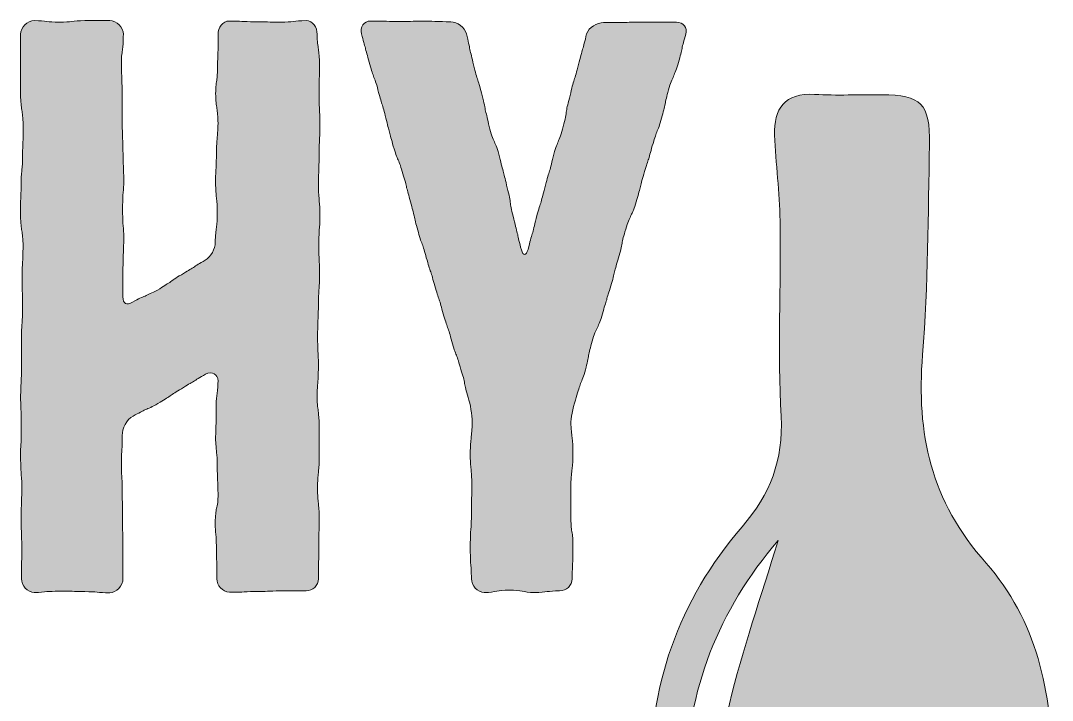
# Model space of a CAD drawing. Header units: inches. Extents: x 148 to 931, y -899 to -182.
# Drawn here: x 707.9 to 910.4, y -649.6 to -516.2 of the extents above; entities that cross this region are included whole.
import ezdxf

# ---------------------------------------------------------------- set-up
doc = ezdxf.new("R2010")
doc.units = ezdxf.units.IN
doc.header["$MEASUREMENT"] = 0
doc.layers.add('Layer 1', color=7, linetype='Continuous')

# ---------------------------------------------------------------- blocks, each defined once
blk = doc.blocks.new('block 3')
at = {"layer": 'Layer 1', "true_color": 0xce432c}
h = blk.add_hatch(color=22, dxfattribs=at)
h.dxf.hatch_style = 2
edge = h.paths.add_edge_path()
edge.add_spline(control_points=[(761.46, -628.11), (761.46, -628.11), (758.93, -628.11), (758.93, -628.11), (757.66, -628.11), (757.03, -628.19), (756.4, -628.19), (755.77, -628.27), (755.13, -628.27), (753.87, -628.27), (752.6, -628.27), (751.97, -628.27), (751.34, -628.35), (751.34, -628.35), (748.89, -628.35), (748.89, -628.35), (747.54, -628.35), (746.44, -627.08), (746.44, -625.74), (746.44, -625.74), (746.44, -622.97), (746.44, -622.97), (746.44, -622.34), (746.36, -621.55), (746.36, -620.21), (746.36, -618.86), (746.28, -618.07), (746.28, -617.44), (746.2, -616.81), (746.12, -616.02), (746.12, -614.67), (746.12, -613.33), (746.28, -612.54), (746.36, -611.91), (746.59, -611.27), (746.67, -610.48), (746.67, -609.14), (746.67, -607.79), (746.59, -607), (746.59, -606.37), (746.59, -605.66), (746.52, -604.95), (746.52, -603.6), (746.52, -602.1), (746.44, -601.47), (746.36, -600.84), (746.36, -600.13), (746.2, -599.49), (746.2, -597.99), (746.2, -596.65), (746.28, -595.94), (746.28, -595.22), (746.28, -595.22), (746.28, -592.46), (746.28, -592.46), (746.28, -591.11), (746.36, -590.32), (746.44, -589.69), (746.52, -589.06), (746.67, -588.27), (746.67, -586.92), (746.67, -585.58), (745.49, -584.95), (744.22, -585.58), (743.04, -586.21), (742.4, -586.68), (741.85, -587), (741.3, -587.32), (740.67, -587.71), (739.48, -588.42), (738.45, -589.06), (737.82, -589.45), (737.27, -589.85), (736.63, -590.24), (736.08, -590.64), (734.89, -591.35), (733.71, -591.98), (733.08, -592.3), (732.44, -592.54), (731.81, -592.85), (731.18, -593.17), (729.99, -593.8), (728.73, -594.51), (727.86, -596.25), (727.86, -597.6), (727.86, -598.94), (727.86, -599.73), (727.78, -600.36), (727.78, -601.07), (727.7, -601.86), (727.7, -603.21), (727.7, -604.55), (727.78, -605.34), (727.78, -606.05), (727.86, -606.69), (727.86, -607.48), (727.86, -608.82), (727.86, -610.32), (727.94, -611.04), (727.94, -611.67), (727.94, -611.67), (727.94, -614.51), (727.94, -614.51), (727.94, -615.86), (727.94, -616.65), (728.02, -617.28), (728.02, -617.28), (728.02, -620.13), (728.02, -620.13), (728.02, -620.13), (728.02, -622.97), (728.02, -622.97), (728.02, -622.97), (728.02, -625.74), (728.02, -625.74), (728.02, -627.08), (726.75, -628.51), (725.41, -628.51), (724.22, -628.51), (723.59, -628.43), (722.96, -628.35), (722.32, -628.35), (721.77, -628.27), (720.5, -628.27), (719.24, -628.27), (718.61, -628.27), (718.05, -628.19), (718.05, -628.19), (715.52, -628.19), (715.52, -628.19), (714.34, -628.19), (713.71, -628.27), (713.07, -628.27), (712.44, -628.35), (711.81, -628.43), (710.62, -628.43), (709.28, -628.43), (708.09, -627.08), (708.09, -625.74), (708.09, -625.74), (708.09, -622.82), (708.09, -622.82), (708.17, -622.1), (708.17, -621.31), (708.17, -619.81), (708.17, -618.31), (708.09, -617.52), (708.09, -616.89), (708.09, -616.17), (708.01, -615.38), (708.01, -613.88), (708.01, -612.38), (708.09, -611.59), (708.09, -610.96), (708.09, -610.24), (708.17, -609.45), (708.17, -607.95), (708.17, -606.45), (708.09, -605.66), (708.01, -604.95), (708.01, -604.32), (707.93, -603.52), (707.93, -602.02), (707.93, -600.52), (707.93, -599.73), (708.01, -599.02), (708.01, -599.02), (708.01, -596.09), (708.01, -596.09), (708.01, -596.09), (708.01, -593.09), (708.01, -593.09), (708.01, -592.38), (707.93, -591.67), (707.93, -590.16), (707.93, -588.66), (708.01, -587.87), (708.01, -587.16), (708.09, -586.45), (708.09, -585.74), (708.09, -584.23), (708.09, -584.23), (708.09, -581.23), (708.09, -581.23), (708.09, -581.23), (708.09, -578.23), (708.09, -578.23), (708.09, -576.72), (708.17, -576.01), (708.25, -575.3), (708.25, -574.59), (708.33, -573.8), (708.33, -572.3), (708.33, -570.79), (708.33, -570), (708.25, -569.37), (708.25, -569.37), (708.25, -566.37), (708.25, -566.37), (708.25, -564.86), (708.25, -564.07), (708.33, -563.44), (708.33, -562.73), (708.41, -561.94), (708.41, -560.44), (708.41, -558.93), (708.25, -558.14), (708.17, -557.43), (708.09, -556.8), (707.93, -556.01), (707.93, -554.51), (707.93, -554.51), (707.93, -551.5), (707.93, -551.5), (708.01, -550.79), (708.01, -550.08), (708.01, -548.58), (708.01, -547.08), (708.09, -546.29), (708.17, -545.57), (708.25, -544.86), (708.33, -544.15), (708.33, -542.65), (708.33, -541.07), (708.33, -540.36), (708.41, -539.64), (708.41, -539.64), (708.41, -536.64), (708.41, -536.64), (708.41, -535.14), (708.25, -534.43), (708.17, -533.71), (708.09, -533), (707.93, -532.21), (707.93, -530.71), (707.93, -530.71), (707.93, -527.79), (707.93, -527.79), (707.93, -527.79), (707.93, -524.78), (707.93, -524.78), (707.93, -524.78), (707.93, -521.78), (707.93, -521.78), (707.93, -521.78), (707.93, -518.85), (707.93, -518.85), (707.93, -517.51), (709.28, -516.16), (710.62, -516.16), (711.81, -516.16), (712.44, -516.24), (713.07, -516.32), (713.71, -516.4), (714.26, -516.48), (715.52, -516.48), (716.79, -516.48), (717.42, -516.4), (717.98, -516.32), (718.61, -516.24), (719.24, -516.16), (720.5, -516.16), (720.5, -516.16), (722.96, -516.16), (722.96, -516.16), (722.96, -516.16), (725.41, -516.16), (725.41, -516.16), (726.75, -516.16), (728.09, -517.51), (728.09, -518.85), (728.09, -520.2), (728.02, -520.99), (727.94, -521.7), (727.86, -522.33), (727.7, -523.04), (727.7, -524.54), (727.7, -526.05), (727.78, -526.76), (727.78, -527.39), (727.78, -528.1), (727.86, -528.81), (727.86, -530.31), (727.86, -530.31), (727.86, -533.16), (727.86, -533.16), (727.86, -533.16), (727.86, -536.01), (727.86, -536.01), (727.86, -537.51), (727.94, -538.22), (727.94, -538.85), (727.94, -539.57), (728.02, -540.36), (728.02, -541.7), (728.02, -543.2), (728.09, -543.91), (728.09, -544.62), (728.09, -545.26), (728.17, -545.97), (728.17, -547.47), (728.17, -548.82), (728.09, -549.68), (728.02, -550.32), (728.02, -551.03), (727.94, -551.82), (727.94, -553.16), (727.94, -554.67), (728.02, -555.38), (728.02, -556.09), (728.09, -556.72), (728.17, -557.43), (728.17, -558.93), (728.17, -560.28), (728.09, -561.15), (728.09, -561.78), (728.09, -562.49), (728.02, -563.28), (728.02, -564.63), (728.02, -564.63), (728.02, -567.55), (728.02, -567.55), (728.02, -567.55), (728.02, -570.4), (728.02, -570.4), (728.02, -571.74), (728.65, -572.14), (729.91, -571.43), (731.1, -570.71), (731.73, -570.48), (732.36, -570.24), (733, -569.92), (733.63, -569.69), (734.81, -569.05), (736, -568.34), (736.55, -567.87), (737.19, -567.55), (737.74, -567.16), (738.29, -566.68), (739.48, -566.05), (740.67, -565.34), (741.22, -564.94), (741.85, -564.63), (742.4, -564.23), (742.96, -563.84), (744.14, -563.2), (745.33, -562.49), (746.12, -560.99), (746.12, -559.73), (746.12, -558.22), (746.28, -557.43), (746.36, -556.8), (746.44, -556.09), (746.52, -555.38), (746.52, -553.87), (746.52, -552.37), (746.44, -551.66), (746.36, -550.95), (746.28, -550.24), (746.2, -549.53), (746.2, -548.02), (746.2, -546.52), (746.2, -545.81), (746.28, -545.1), (746.28, -544.39), (746.36, -543.68), (746.36, -542.17), (746.36, -540.67), (746.44, -539.96), (746.52, -539.25), (746.52, -538.62), (746.67, -537.83), (746.67, -536.32), (746.67, -534.98), (746.52, -534.11), (746.44, -533.4), (746.36, -532.77), (746.2, -531.98), (746.2, -530.47), (746.2, -529.13), (746.36, -528.26), (746.44, -527.63), (746.52, -526.92), (746.59, -526.05), (746.59, -524.7), (746.59, -523.2), (746.67, -522.41), (746.67, -521.78), (746.67, -521.78), (746.67, -518.85), (746.67, -518.85), (746.67, -517.51), (747.54, -516.24), (748.89, -516.24), (750.07, -516.24), (750.79, -516.24), (751.34, -516.32), (751.97, -516.32), (752.6, -516.4), (753.87, -516.4), (753.87, -516.4), (756.4, -516.4), (756.4, -516.4), (757.03, -516.48), (757.66, -516.48), (758.93, -516.48), (760.19, -516.48), (760.83, -516.4), (761.46, -516.32), (762.01, -516.24), (762.72, -516.16), (763.99, -516.16), (765.25, -516.16), (766.12, -517.51), (766.12, -518.85), (766.12, -520.35), (766.28, -521.06), (766.36, -521.78), (766.44, -522.49), (766.6, -523.28), (766.6, -524.78), (766.6, -526.28), (766.6, -527.07), (766.52, -527.71), (766.52, -527.71), (766.52, -530.71), (766.52, -530.71), (766.52, -532.21), (766.52, -533), (766.6, -533.64), (766.6, -534.35), (766.68, -535.14), (766.68, -536.64), (766.68, -538.14), (766.6, -538.93), (766.6, -539.64), (766.52, -540.28), (766.52, -541.07), (766.52, -542.57), (766.52, -544.07), (766.44, -544.86), (766.44, -545.57), (766.44, -546.21), (766.36, -547), (766.36, -548.5), (766.36, -550), (766.52, -550.79), (766.52, -551.5), (766.6, -552.21), (766.68, -552.93), (766.68, -554.43), (766.68, -555.93), (766.6, -556.72), (766.52, -557.43), (766.52, -558.14), (766.44, -558.86), (766.44, -560.36), (766.44, -561.94), (766.52, -562.65), (766.52, -563.36), (766.6, -564.07), (766.6, -564.86), (766.6, -566.37), (766.6, -567.87), (766.52, -568.58), (766.44, -569.29), (766.44, -570), (766.36, -570.79), (766.36, -572.3), (766.36, -573.8), (766.28, -574.59), (766.28, -575.22), (766.28, -575.93), (766.2, -576.72), (766.2, -578.23), (766.2, -579.73), (766.28, -580.52), (766.28, -581.15), (766.36, -581.86), (766.36, -582.65), (766.36, -584.16), (766.36, -585.66), (766.28, -586.45), (766.28, -587.16), (766.2, -587.79), (766.12, -588.58), (766.12, -590.08), (766.12, -591.59), (766.28, -592.38), (766.36, -593.09), (766.44, -593.8), (766.52, -594.51), (766.52, -596.01), (766.52, -596.01), (766.52, -599.02), (766.52, -599.02), (766.52, -599.02), (766.52, -602.02), (766.52, -602.02), (766.52, -603.52), (766.44, -604.24), (766.36, -604.95), (766.28, -605.66), (766.2, -606.45), (766.2, -607.95), (766.2, -609.45), (766.28, -610.24), (766.36, -610.88), (766.44, -611.59), (766.52, -612.38), (766.52, -613.88), (766.52, -615.38), (766.52, -616.17), (766.44, -616.89), (766.44, -616.89), (766.44, -619.81), (766.44, -619.81), (766.44, -621.31), (766.44, -622.1), (766.36, -622.82), (766.36, -622.82), (766.36, -625.74), (766.36, -625.74), (766.36, -627.08), (765.25, -628.11), (763.99, -628.11), (763.99, -628.11), (761.46, -628.11), (761.46, -628.11)], knot_values=[0, 0, 0, 0, 1, 1, 1, 2, 2, 2, 3, 3, 3, 4, 4, 4, 5, 5, 5, 6, 6, 6, 7, 7, 7, 8, 8, 8, 9, 9, 9, 10, 10, 10, 11, 11, 11, 12, 12, 12, 13, 13, 13, 14, 14, 14, 15, 15, 15, 16, 16, 16, 17, 17, 17, 18, 18, 18, 19, 19, 19, 20, 20, 20, 21, 21, 21, 22, 22, 22, 23, 23, 23, 24, 24, 24, 25, 25, 25, 26, 26, 26, 27, 27, 27, 28, 28, 28, 29, 29, 29, 30, 30, 30, 31, 31, 31, 32, 32, 32, 33, 33, 33, 34, 34, 34, 35, 35, 35, 36, 36, 36, 37, 37, 37, 38, 38, 38, 39, 39, 39, 40, 40, 40, 41, 41, 41, 42, 42, 42, 43, 43, 43, 44, 44, 44, 45, 45, 45, 46, 46, 46, 47, 47, 47, 48, 48, 48, 49, 49, 49, 50, 50, 50, 51, 51, 51, 52, 52, 52, 53, 53, 53, 54, 54, 54, 55, 55, 55, 56, 56, 56, 57, 57, 57, 58, 58, 58, 59, 59, 59, 60, 60, 60, 61, 61, 61, 62, 62, 62, 63, 63, 63, 64, 64, 64, 65, 65, 65, 66, 66, 66, 67, 67, 67, 68, 68, 68, 69, 69, 69, 70, 70, 70, 71, 71, 71, 72, 72, 72, 73, 73, 73, 74, 74, 74, 75, 75, 75, 76, 76, 76, 77, 77, 77, 78, 78, 78, 79, 79, 79, 80, 80, 80, 81, 81, 81, 82, 82, 82, 83, 83, 83, 84, 84, 84, 85, 85, 85, 86, 86, 86, 87, 87, 87, 88, 88, 88, 89, 89, 89, 90, 90, 90, 91, 91, 91, 92, 92, 92, 93, 93, 93, 94, 94, 94, 95, 95, 95, 96, 96, 96, 97, 97, 97, 98, 98, 98, 99, 99, 99, 100, 100, 100, 101, 101, 101, 102, 102, 102, 103, 103, 103, 104, 104, 104, 105, 105, 105, 106, 106, 106, 107, 107, 107, 108, 108, 108, 109, 109, 109, 110, 110, 110, 111, 111, 111, 112, 112, 112, 113, 113, 113, 114, 114, 114, 115, 115, 115, 116, 116, 116, 117, 117, 117, 118, 118, 118, 119, 119, 119, 120, 120, 120, 121, 121, 121, 122, 122, 122, 123, 123, 123, 124, 124, 124, 125, 125, 125, 126, 126, 126, 127, 127, 127, 128, 128, 128, 129, 129, 129, 130, 130, 130, 131, 131, 131, 132, 132, 132, 133, 133, 133, 134, 134, 134, 135, 135, 135, 136, 136, 136, 137, 137, 137, 138, 138, 138, 139, 139, 139, 140, 140, 140, 141, 141, 141, 142, 142, 142, 143, 143, 143, 144, 144, 144, 145, 145, 145, 146, 146, 146, 147, 147, 147, 148, 148, 148, 149, 149, 149, 150, 150, 150, 151, 151, 151, 152, 152, 152, 153, 153, 153, 154, 154, 154, 155, 155, 155, 156, 156, 156, 157, 157, 157, 158, 158, 158, 159, 159, 159, 160, 160, 160, 161, 161, 161, 162, 162, 162, 163, 163, 163, 164, 164, 164, 165, 165, 165, 166, 166, 166, 167, 167, 167, 168, 168, 168, 169, 169, 169, 170, 170, 170, 171, 171, 171, 172, 172, 172, 173, 173, 173, 174, 174, 174, 175, 175, 175, 176, 176, 176, 176], degree=3, periodic=1)
h = blk.add_hatch(color=22, dxfattribs=at)
h.dxf.hatch_style = 2
edge = h.paths.add_edge_path()
edge.add_spline(control_points=[(836.64, -516.48), (837.98, -516.48), (838.85, -517.51), (838.45, -518.85), (838.14, -520.12), (837.82, -520.91), (837.74, -521.62), (837.66, -522.25), (837.35, -523.04), (837.03, -524.39), (836.64, -525.65), (836.32, -526.44), (836.08, -527.07), (835.77, -527.71), (835.45, -528.42), (835.06, -529.76), (834.74, -531.11), (834.5, -531.9), (834.42, -532.53), (834.19, -533.24), (834.11, -534.03), (833.71, -535.3), (833.32, -536.64), (833.08, -537.43), (832.76, -538.06), (832.53, -538.7), (832.29, -539.41), (831.89, -540.75), (831.5, -542.09), (831.34, -542.89), (831.1, -543.52), (830.86, -544.15), (830.63, -544.94), (830.23, -546.29), (829.84, -547.55), (829.6, -548.34), (829.52, -548.97), (829.28, -549.68), (829.13, -550.48), (828.73, -551.74), (828.33, -553.08), (828.02, -553.8), (827.7, -554.43), (827.39, -555.06), (827.07, -555.77), (826.67, -557.12), (826.28, -558.46), (826.04, -559.25), (825.96, -559.88), (825.88, -560.6), (825.65, -561.39), (825.25, -562.73), (824.86, -563.99), (824.7, -564.79), (824.46, -565.5), (824.38, -566.13), (824.14, -566.92), (823.75, -568.26), (823.35, -569.53), (823.04, -570.32), (822.96, -570.95), (822.72, -571.66), (822.48, -572.38), (822.09, -573.72), (821.77, -575.06), (821.38, -575.77), (821.14, -576.41), (820.82, -577.04), (820.43, -577.75), (820.11, -579.1), (819.72, -580.44), (819.48, -581.23), (819.4, -581.86), (819.32, -582.57), (819.08, -583.36), (818.77, -584.71), (818.37, -586.05), (818.14, -586.76), (817.82, -587.4), (817.58, -588.03), (817.35, -588.82), (816.95, -590.16), (816.55, -591.51), (815.92, -593.64), (815.92, -594.91), (815.92, -596.49), (816.08, -597.28), (816.16, -597.99), (816.24, -598.7), (816.32, -599.57), (816.32, -601.07), (816.32, -602.66), (816.24, -603.45), (816.16, -604.16), (816.08, -604.87), (815.92, -605.74), (815.92, -607.24), (815.92, -607.24), (815.92, -610.32), (815.92, -610.32), (815.92, -610.32), (815.92, -613.41), (815.92, -613.41), (815.92, -614.99), (816, -615.78), (816.08, -616.49), (816.32, -617.2), (816.32, -618.07), (816.32, -619.57), (816.32, -621.16), (816.32, -621.95), (816.24, -622.66), (816.24, -623.37), (816.16, -624.24), (816.16, -625.74), (816.16, -627.08), (815.05, -628.11), (813.71, -628.11), (812.52, -628.11), (811.89, -628.19), (811.26, -628.27), (810.63, -628.35), (810.07, -628.43), (808.81, -628.43), (807.54, -628.43), (806.91, -628.27), (806.36, -628.19), (805.72, -628.11), (805.09, -627.95), (803.83, -627.95), (802.64, -627.95), (802.01, -628.11), (801.38, -628.19), (800.74, -628.27), (800.11, -628.43), (798.92, -628.43), (797.58, -628.43), (796.39, -627.08), (796.39, -625.74), (796.39, -624.24), (796.32, -623.37), (796.24, -622.66), (796.24, -621.95), (796.16, -621.16), (796.16, -619.57), (796.16, -618.07), (796.24, -617.2), (796.24, -616.49), (796.32, -615.78), (796.39, -614.99), (796.39, -613.41), (796.39, -613.41), (796.39, -610.32), (796.39, -610.32), (796.47, -609.61), (796.47, -608.82), (796.47, -607.24), (796.47, -605.74), (796.39, -604.95), (796.32, -604.24), (796.24, -603.52), (796.16, -602.66), (796.16, -601.07), (796.16, -599.57), (796.32, -598.78), (796.32, -598.07), (796.39, -597.36), (796.55, -596.49), (796.55, -594.91), (796.55, -593.64), (796.16, -591.43), (795.76, -590.16), (795.37, -588.82), (795.13, -588.03), (795.05, -587.4), (794.97, -586.68), (794.73, -585.89), (794.34, -584.63), (793.94, -583.29), (793.71, -582.49), (793.47, -581.86), (793.15, -581.23), (792.92, -580.52), (792.52, -579.17), (792.2, -577.83), (791.97, -577.04), (791.73, -576.41), (791.49, -575.77), (791.26, -574.98), (790.86, -573.72), (790.47, -572.38), (790.31, -571.58), (790.07, -570.95), (789.83, -570.32), (789.6, -569.53), (789.2, -568.26), (788.8, -566.92), (788.65, -566.13), (788.41, -565.5), (788.17, -564.86), (787.94, -564.07), (787.54, -562.73), (787.22, -561.46), (786.99, -560.67), (786.75, -560.04), (786.43, -559.41), (786.2, -558.62), (785.88, -557.27), (785.48, -556.01), (785.25, -555.22), (785.17, -554.51), (784.93, -553.87), (784.85, -553.08), (784.46, -551.74), (784.06, -550.4), (783.9, -549.68), (783.67, -548.97), (783.59, -548.34), (783.35, -547.55), (782.95, -546.21), (782.56, -544.94), (782.32, -544.15), (782.01, -543.52), (781.77, -542.89), (781.45, -542.17), (781.06, -540.83), (780.74, -539.49), (780.42, -538.7), (780.35, -538.06), (780.11, -537.43), (779.95, -536.64), (779.63, -535.3), (779.24, -533.95), (779.08, -533.16), (778.84, -532.53), (778.61, -531.9), (778.45, -531.11), (778.05, -529.76), (777.74, -528.42), (777.42, -527.71), (777.18, -527.07), (776.95, -526.44), (776.71, -525.65), (776.31, -524.31), (776, -522.96), (775.68, -522.17), (775.6, -521.54), (775.36, -520.91), (775.21, -520.12), (774.81, -518.77), (774.49, -517.43), (775.29, -516.24), (776.63, -516.24), (776.63, -516.24), (779.24, -516.24), (779.24, -516.24), (779.87, -516.32), (780.58, -516.32), (781.85, -516.32), (781.85, -516.32), (784.46, -516.32), (784.46, -516.32), (785.09, -516.24), (785.8, -516.24), (787.07, -516.24), (788.41, -516.24), (789.04, -516.32), (789.67, -516.32), (790.31, -516.32), (791.02, -516.4), (792.36, -516.4), (793.63, -516.4), (795.05, -517.51), (795.45, -518.77), (795.76, -520.27), (796, -521.14), (796.08, -521.86), (796.32, -522.57), (796.47, -523.36), (796.79, -524.86), (797.19, -526.36), (797.42, -527.23), (797.66, -527.86), (797.9, -528.58), (798.13, -529.37), (798.53, -530.87), (798.85, -532.37), (799.08, -533.24), (799.16, -533.95), (799.4, -534.66), (799.56, -535.45), (799.87, -536.96), (800.27, -538.46), (800.58, -539.25), (800.9, -539.96), (801.22, -540.59), (801.53, -541.38), (801.93, -542.89), (802.24, -544.39), (802.48, -545.26), (802.72, -545.97), (802.8, -546.68), (803.11, -547.47), (803.43, -548.97), (803.83, -550.48), (803.98, -551.35), (804.06, -552.06), (804.14, -552.77), (804.3, -553.56), (804.7, -555.14), (805.09, -556.64), (805.25, -557.43), (805.49, -558.14), (805.57, -558.86), (805.8, -559.65), (806.2, -561.15), (806.59, -562.41), (807.07, -562.41), (807.54, -561.07), (807.86, -559.57), (808.1, -558.7), (808.33, -557.99), (808.57, -557.35), (808.73, -556.48), (809.12, -554.98), (809.52, -553.48), (809.76, -552.69), (809.99, -551.98), (810.23, -551.27), (810.39, -550.48), (810.78, -548.97), (811.18, -547.47), (811.42, -546.6), (811.65, -545.89), (811.89, -545.26), (812.05, -544.39), (812.44, -542.89), (812.84, -541.38), (813.16, -540.59), (813.39, -539.96), (813.71, -539.25), (814.02, -538.46), (814.42, -536.96), (814.82, -535.45), (814.97, -534.58), (815.05, -533.87), (815.13, -533.16), (815.37, -532.37), (815.76, -530.87), (816.08, -529.37), (816.32, -528.5), (816.55, -527.79), (816.79, -527.15), (817.03, -526.28), (817.42, -524.78), (817.82, -523.28), (817.98, -522.49), (818.22, -521.78), (818.45, -521.06), (818.61, -520.27), (819.01, -518.77), (819.4, -517.43), (821.06, -516.56), (822.33, -516.56), (822.33, -516.56), (825.88, -516.56), (825.88, -516.56), (826.83, -516.48), (827.7, -516.48), (829.52, -516.48), (829.52, -516.48), (833.08, -516.48), (833.08, -516.48), (833.08, -516.48), (836.64, -516.48), (836.64, -516.48)], knot_values=[0, 0, 0, 0, 1, 1, 1, 2, 2, 2, 3, 3, 3, 4, 4, 4, 5, 5, 5, 6, 6, 6, 7, 7, 7, 8, 8, 8, 9, 9, 9, 10, 10, 10, 11, 11, 11, 12, 12, 12, 13, 13, 13, 14, 14, 14, 15, 15, 15, 16, 16, 16, 17, 17, 17, 18, 18, 18, 19, 19, 19, 20, 20, 20, 21, 21, 21, 22, 22, 22, 23, 23, 23, 24, 24, 24, 25, 25, 25, 26, 26, 26, 27, 27, 27, 28, 28, 28, 29, 29, 29, 30, 30, 30, 31, 31, 31, 32, 32, 32, 33, 33, 33, 34, 34, 34, 35, 35, 35, 36, 36, 36, 37, 37, 37, 38, 38, 38, 39, 39, 39, 40, 40, 40, 41, 41, 41, 42, 42, 42, 43, 43, 43, 44, 44, 44, 45, 45, 45, 46, 46, 46, 47, 47, 47, 48, 48, 48, 49, 49, 49, 50, 50, 50, 51, 51, 51, 52, 52, 52, 53, 53, 53, 54, 54, 54, 55, 55, 55, 56, 56, 56, 57, 57, 57, 58, 58, 58, 59, 59, 59, 60, 60, 60, 61, 61, 61, 62, 62, 62, 63, 63, 63, 64, 64, 64, 65, 65, 65, 66, 66, 66, 67, 67, 67, 68, 68, 68, 69, 69, 69, 70, 70, 70, 71, 71, 71, 72, 72, 72, 73, 73, 73, 74, 74, 74, 75, 75, 75, 76, 76, 76, 77, 77, 77, 78, 78, 78, 79, 79, 79, 80, 80, 80, 81, 81, 81, 82, 82, 82, 83, 83, 83, 84, 84, 84, 85, 85, 85, 86, 86, 86, 87, 87, 87, 88, 88, 88, 89, 89, 89, 90, 90, 90, 91, 91, 91, 92, 92, 92, 93, 93, 93, 94, 94, 94, 95, 95, 95, 96, 96, 96, 97, 97, 97, 98, 98, 98, 99, 99, 99, 100, 100, 100, 101, 101, 101, 102, 102, 102, 103, 103, 103, 104, 104, 104, 105, 105, 105, 106, 106, 106, 107, 107, 107, 108, 108, 108, 109, 109, 109, 110, 110, 110, 111, 111, 111, 112, 112, 112, 113, 113, 113, 114, 114, 114, 115, 115, 115, 116, 116, 116, 117, 117, 117, 118, 118, 118, 119, 119, 119, 120, 120, 120, 121, 121, 121, 122, 122, 122, 123, 123, 123, 124, 124, 124, 125, 125, 125, 125], degree=3, periodic=1)
at = {"layer": 'Layer 1', "lineweight": 0}
for points, knots in [([(761.46, -628.11), (761.46, -628.11), (758.93, -628.11), (758.93, -628.11), (757.66, -628.11), (757.03, -628.19), (756.4, -628.19), (755.77, -628.27), (755.13, -628.27), (753.87, -628.27), (752.6, -628.27), (751.97, -628.27), (751.34, -628.35), (751.34, -628.35), (748.89, -628.35), (748.89, -628.35), (747.54, -628.35), (746.44, -627.08), (746.44, -625.74), (746.44, -625.74), (746.44, -622.97), (746.44, -622.97), (746.44, -622.34), (746.36, -621.55), (746.36, -620.21), (746.36, -618.86), (746.28, -618.07), (746.28, -617.44), (746.2, -616.81), (746.12, -616.02), (746.12, -614.67), (746.12, -613.33), (746.28, -612.54), (746.36, -611.91), (746.59, -611.27), (746.67, -610.48), (746.67, -609.14), (746.67, -607.79), (746.59, -607), (746.59, -606.37), (746.59, -605.66), (746.52, -604.95), (746.52, -603.6), (746.52, -602.1), (746.44, -601.47), (746.36, -600.84), (746.36, -600.13), (746.2, -599.49), (746.2, -597.99), (746.2, -596.65), (746.28, -595.94), (746.28, -595.22), (746.28, -595.22), (746.28, -592.46), (746.28, -592.46), (746.28, -591.11), (746.36, -590.32), (746.44, -589.69), (746.52, -589.06), (746.67, -588.27), (746.67, -586.92), (746.67, -585.58), (745.49, -584.95), (744.22, -585.58), (743.04, -586.21), (742.4, -586.68), (741.85, -587), (741.3, -587.32), (740.67, -587.71), (739.48, -588.42), (738.45, -589.06), (737.82, -589.45), (737.27, -589.85), (736.63, -590.24), (736.08, -590.64), (734.89, -591.35), (733.71, -591.98), (733.08, -592.3), (732.44, -592.54), (731.81, -592.85), (731.18, -593.17), (729.99, -593.8), (728.73, -594.51), (727.86, -596.25), (727.86, -597.6), (727.86, -598.94), (727.86, -599.73), (727.78, -600.36), (727.78, -601.07), (727.7, -601.86), (727.7, -603.21), (727.7, -604.55), (727.78, -605.34), (727.78, -606.05), (727.86, -606.69), (727.86, -607.48), (727.86, -608.82), (727.86, -610.32), (727.94, -611.04), (727.94, -611.67), (727.94, -611.67), (727.94, -614.51), (727.94, -614.51), (727.94, -615.86), (727.94, -616.65), (728.02, -617.28), (728.02, -617.28), (728.02, -620.13), (728.02, -620.13), (728.02, -620.13), (728.02, -622.97), (728.02, -622.97), (728.02, -622.97), (728.02, -625.74), (728.02, -625.74), (728.02, -627.08), (726.75, -628.51), (725.41, -628.51), (724.22, -628.51), (723.59, -628.43), (722.96, -628.35), (722.32, -628.35), (721.77, -628.27), (720.5, -628.27), (719.24, -628.27), (718.61, -628.27), (718.05, -628.19), (718.05, -628.19), (715.52, -628.19), (715.52, -628.19), (714.34, -628.19), (713.71, -628.27), (713.07, -628.27), (712.44, -628.35), (711.81, -628.43), (710.62, -628.43), (709.28, -628.43), (708.09, -627.08), (708.09, -625.74), (708.09, -625.74), (708.09, -622.82), (708.09, -622.82), (708.17, -622.1), (708.17, -621.31), (708.17, -619.81), (708.17, -618.31), (708.09, -617.52), (708.09, -616.89), (708.09, -616.17), (708.01, -615.38), (708.01, -613.88), (708.01, -612.38), (708.09, -611.59), (708.09, -610.96), (708.09, -610.24), (708.17, -609.45), (708.17, -607.95), (708.17, -606.45), (708.09, -605.66), (708.01, -604.95), (708.01, -604.32), (707.93, -603.52), (707.93, -602.02), (707.93, -600.52), (707.93, -599.73), (708.01, -599.02), (708.01, -599.02), (708.01, -596.09), (708.01, -596.09), (708.01, -596.09), (708.01, -593.09), (708.01, -593.09), (708.01, -592.38), (707.93, -591.67), (707.93, -590.16), (707.93, -588.66), (708.01, -587.87), (708.01, -587.16), (708.09, -586.45), (708.09, -585.74), (708.09, -584.23), (708.09, -584.23), (708.09, -581.23), (708.09, -581.23), (708.09, -581.23), (708.09, -578.23), (708.09, -578.23), (708.09, -576.72), (708.17, -576.01), (708.25, -575.3), (708.25, -574.59), (708.33, -573.8), (708.33, -572.3), (708.33, -570.79), (708.33, -570), (708.25, -569.37), (708.25, -569.37), (708.25, -566.37), (708.25, -566.37), (708.25, -564.86), (708.25, -564.07), (708.33, -563.44), (708.33, -562.73), (708.41, -561.94), (708.41, -560.44), (708.41, -558.93), (708.25, -558.14), (708.17, -557.43), (708.09, -556.8), (707.93, -556.01), (707.93, -554.51), (707.93, -554.51), (707.93, -551.5), (707.93, -551.5), (708.01, -550.79), (708.01, -550.08), (708.01, -548.58), (708.01, -547.08), (708.09, -546.29), (708.17, -545.57), (708.25, -544.86), (708.33, -544.15), (708.33, -542.65), (708.33, -541.07), (708.33, -540.36), (708.41, -539.64), (708.41, -539.64), (708.41, -536.64), (708.41, -536.64), (708.41, -535.14), (708.25, -534.43), (708.17, -533.71), (708.09, -533), (707.93, -532.21), (707.93, -530.71), (707.93, -530.71), (707.93, -527.79), (707.93, -527.79), (707.93, -527.79), (707.93, -524.78), (707.93, -524.78), (707.93, -524.78), (707.93, -521.78), (707.93, -521.78), (707.93, -521.78), (707.93, -518.85), (707.93, -518.85), (707.93, -517.51), (709.28, -516.16), (710.62, -516.16), (711.81, -516.16), (712.44, -516.24), (713.07, -516.32), (713.71, -516.4), (714.26, -516.48), (715.52, -516.48), (716.79, -516.48), (717.42, -516.4), (717.98, -516.32), (718.61, -516.24), (719.24, -516.16), (720.5, -516.16), (720.5, -516.16), (722.96, -516.16), (722.96, -516.16), (722.96, -516.16), (725.41, -516.16), (725.41, -516.16), (726.75, -516.16), (728.09, -517.51), (728.09, -518.85), (728.09, -520.2), (728.02, -520.99), (727.94, -521.7), (727.86, -522.33), (727.7, -523.04), (727.7, -524.54), (727.7, -526.05), (727.78, -526.76), (727.78, -527.39), (727.78, -528.1), (727.86, -528.81), (727.86, -530.31), (727.86, -530.31), (727.86, -533.16), (727.86, -533.16), (727.86, -533.16), (727.86, -536.01), (727.86, -536.01), (727.86, -537.51), (727.94, -538.22), (727.94, -538.85), (727.94, -539.57), (728.02, -540.36), (728.02, -541.7), (728.02, -543.2), (728.09, -543.91), (728.09, -544.62), (728.09, -545.26), (728.17, -545.97), (728.17, -547.47), (728.17, -548.82), (728.09, -549.68), (728.02, -550.32), (728.02, -551.03), (727.94, -551.82), (727.94, -553.16), (727.94, -554.67), (728.02, -555.38), (728.02, -556.09), (728.09, -556.72), (728.17, -557.43), (728.17, -558.93), (728.17, -560.28), (728.09, -561.15), (728.09, -561.78), (728.09, -562.49), (728.02, -563.28), (728.02, -564.63), (728.02, -564.63), (728.02, -567.55), (728.02, -567.55), (728.02, -567.55), (728.02, -570.4), (728.02, -570.4), (728.02, -571.74), (728.65, -572.14), (729.91, -571.43), (731.1, -570.71), (731.73, -570.48), (732.36, -570.24), (733, -569.92), (733.63, -569.69), (734.81, -569.05), (736, -568.34), (736.55, -567.87), (737.19, -567.55), (737.74, -567.16), (738.29, -566.68), (739.48, -566.05), (740.67, -565.34), (741.22, -564.94), (741.85, -564.63), (742.4, -564.23), (742.96, -563.84), (744.14, -563.2), (745.33, -562.49), (746.12, -560.99), (746.12, -559.73), (746.12, -558.22), (746.28, -557.43), (746.36, -556.8), (746.44, -556.09), (746.52, -555.38), (746.52, -553.87), (746.52, -552.37), (746.44, -551.66), (746.36, -550.95), (746.28, -550.24), (746.2, -549.53), (746.2, -548.02), (746.2, -546.52), (746.2, -545.81), (746.28, -545.1), (746.28, -544.39), (746.36, -543.68), (746.36, -542.17), (746.36, -540.67), (746.44, -539.96), (746.52, -539.25), (746.52, -538.62), (746.67, -537.83), (746.67, -536.32), (746.67, -534.98), (746.52, -534.11), (746.44, -533.4), (746.36, -532.77), (746.2, -531.98), (746.2, -530.47), (746.2, -529.13), (746.36, -528.26), (746.44, -527.63), (746.52, -526.92), (746.59, -526.05), (746.59, -524.7), (746.59, -523.2), (746.67, -522.41), (746.67, -521.78), (746.67, -521.78), (746.67, -518.85), (746.67, -518.85), (746.67, -517.51), (747.54, -516.24), (748.89, -516.24), (750.07, -516.24), (750.79, -516.24), (751.34, -516.32), (751.97, -516.32), (752.6, -516.4), (753.87, -516.4), (753.87, -516.4), (756.4, -516.4), (756.4, -516.4), (757.03, -516.48), (757.66, -516.48), (758.93, -516.48), (760.19, -516.48), (760.83, -516.4), (761.46, -516.32), (762.01, -516.24), (762.72, -516.16), (763.99, -516.16), (765.25, -516.16), (766.12, -517.51), (766.12, -518.85), (766.12, -520.35), (766.28, -521.06), (766.36, -521.78), (766.44, -522.49), (766.6, -523.28), (766.6, -524.78), (766.6, -526.28), (766.6, -527.07), (766.52, -527.71), (766.52, -527.71), (766.52, -530.71), (766.52, -530.71), (766.52, -532.21), (766.52, -533), (766.6, -533.64), (766.6, -534.35), (766.68, -535.14), (766.68, -536.64), (766.68, -538.14), (766.6, -538.93), (766.6, -539.64), (766.52, -540.28), (766.52, -541.07), (766.52, -542.57), (766.52, -544.07), (766.44, -544.86), (766.44, -545.57), (766.44, -546.21), (766.36, -547), (766.36, -548.5), (766.36, -550), (766.52, -550.79), (766.52, -551.5), (766.6, -552.21), (766.68, -552.93), (766.68, -554.43), (766.68, -555.93), (766.6, -556.72), (766.52, -557.43), (766.52, -558.14), (766.44, -558.86), (766.44, -560.36), (766.44, -561.94), (766.52, -562.65), (766.52, -563.36), (766.6, -564.07), (766.6, -564.86), (766.6, -566.37), (766.6, -567.87), (766.52, -568.58), (766.44, -569.29), (766.44, -570), (766.36, -570.79), (766.36, -572.3), (766.36, -573.8), (766.28, -574.59), (766.28, -575.22), (766.28, -575.93), (766.2, -576.72), (766.2, -578.23), (766.2, -579.73), (766.28, -580.52), (766.28, -581.15), (766.36, -581.86), (766.36, -582.65), (766.36, -584.16), (766.36, -585.66), (766.28, -586.45), (766.28, -587.16), (766.2, -587.79), (766.12, -588.58), (766.12, -590.08), (766.12, -591.59), (766.28, -592.38), (766.36, -593.09), (766.44, -593.8), (766.52, -594.51), (766.52, -596.01), (766.52, -596.01), (766.52, -599.02), (766.52, -599.02), (766.52, -599.02), (766.52, -602.02), (766.52, -602.02), (766.52, -603.52), (766.44, -604.24), (766.36, -604.95), (766.28, -605.66), (766.2, -606.45), (766.2, -607.95), (766.2, -609.45), (766.28, -610.24), (766.36, -610.88), (766.44, -611.59), (766.52, -612.38), (766.52, -613.88), (766.52, -615.38), (766.52, -616.17), (766.44, -616.89), (766.44, -616.89), (766.44, -619.81), (766.44, -619.81), (766.44, -621.31), (766.44, -622.1), (766.36, -622.82), (766.36, -622.82), (766.36, -625.74), (766.36, -625.74), (766.36, -627.08), (765.25, -628.11), (763.99, -628.11), (763.99, -628.11), (761.46, -628.11), (761.46, -628.11)], [0, 0, 0, 0, 1, 1, 1, 2, 2, 2, 3, 3, 3, 4, 4, 4, 5, 5, 5, 6, 6, 6, 7, 7, 7, 8, 8, 8, 9, 9, 9, 10, 10, 10, 11, 11, 11, 12, 12, 12, 13, 13, 13, 14, 14, 14, 15, 15, 15, 16, 16, 16, 17, 17, 17, 18, 18, 18, 19, 19, 19, 20, 20, 20, 21, 21, 21, 22, 22, 22, 23, 23, 23, 24, 24, 24, 25, 25, 25, 26, 26, 26, 27, 27, 27, 28, 28, 28, 29, 29, 29, 30, 30, 30, 31, 31, 31, 32, 32, 32, 33, 33, 33, 34, 34, 34, 35, 35, 35, 36, 36, 36, 37, 37, 37, 38, 38, 38, 39, 39, 39, 40, 40, 40, 41, 41, 41, 42, 42, 42, 43, 43, 43, 44, 44, 44, 45, 45, 45, 46, 46, 46, 47, 47, 47, 48, 48, 48, 49, 49, 49, 50, 50, 50, 51, 51, 51, 52, 52, 52, 53, 53, 53, 54, 54, 54, 55, 55, 55, 56, 56, 56, 57, 57, 57, 58, 58, 58, 59, 59, 59, 60, 60, 60, 61, 61, 61, 62, 62, 62, 63, 63, 63, 64, 64, 64, 65, 65, 65, 66, 66, 66, 67, 67, 67, 68, 68, 68, 69, 69, 69, 70, 70, 70, 71, 71, 71, 72, 72, 72, 73, 73, 73, 74, 74, 74, 75, 75, 75, 76, 76, 76, 77, 77, 77, 78, 78, 78, 79, 79, 79, 80, 80, 80, 81, 81, 81, 82, 82, 82, 83, 83, 83, 84, 84, 84, 85, 85, 85, 86, 86, 86, 87, 87, 87, 88, 88, 88, 89, 89, 89, 90, 90, 90, 91, 91, 91, 92, 92, 92, 93, 93, 93, 94, 94, 94, 95, 95, 95, 96, 96, 96, 97, 97, 97, 98, 98, 98, 99, 99, 99, 100, 100, 100, 101, 101, 101, 102, 102, 102, 103, 103, 103, 104, 104, 104, 105, 105, 105, 106, 106, 106, 107, 107, 107, 108, 108, 108, 109, 109, 109, 110, 110, 110, 111, 111, 111, 112, 112, 112, 113, 113, 113, 114, 114, 114, 115, 115, 115, 116, 116, 116, 117, 117, 117, 118, 118, 118, 119, 119, 119, 120, 120, 120, 121, 121, 121, 122, 122, 122, 123, 123, 123, 124, 124, 124, 125, 125, 125, 126, 126, 126, 127, 127, 127, 128, 128, 128, 129, 129, 129, 130, 130, 130, 131, 131, 131, 132, 132, 132, 133, 133, 133, 134, 134, 134, 135, 135, 135, 136, 136, 136, 137, 137, 137, 138, 138, 138, 139, 139, 139, 140, 140, 140, 141, 141, 141, 142, 142, 142, 143, 143, 143, 144, 144, 144, 145, 145, 145, 146, 146, 146, 147, 147, 147, 148, 148, 148, 149, 149, 149, 150, 150, 150, 151, 151, 151, 152, 152, 152, 153, 153, 153, 154, 154, 154, 155, 155, 155, 156, 156, 156, 157, 157, 157, 158, 158, 158, 159, 159, 159, 160, 160, 160, 161, 161, 161, 162, 162, 162, 163, 163, 163, 164, 164, 164, 165, 165, 165, 166, 166, 166, 167, 167, 167, 168, 168, 168, 169, 169, 169, 170, 170, 170, 171, 171, 171, 172, 172, 172, 173, 173, 173, 174, 174, 174, 175, 175, 175, 176, 176, 176, 176]), ([(836.64, -516.48), (837.98, -516.48), (838.85, -517.51), (838.45, -518.85), (838.14, -520.12), (837.82, -520.91), (837.74, -521.62), (837.66, -522.25), (837.35, -523.04), (837.03, -524.39), (836.64, -525.65), (836.32, -526.44), (836.08, -527.07), (835.77, -527.71), (835.45, -528.42), (835.06, -529.76), (834.74, -531.11), (834.5, -531.9), (834.42, -532.53), (834.19, -533.24), (834.11, -534.03), (833.71, -535.3), (833.32, -536.64), (833.08, -537.43), (832.76, -538.06), (832.53, -538.7), (832.29, -539.41), (831.89, -540.75), (831.5, -542.09), (831.34, -542.89), (831.1, -543.52), (830.86, -544.15), (830.63, -544.94), (830.23, -546.29), (829.84, -547.55), (829.6, -548.34), (829.52, -548.97), (829.28, -549.68), (829.13, -550.48), (828.73, -551.74), (828.33, -553.08), (828.02, -553.8), (827.7, -554.43), (827.39, -555.06), (827.07, -555.77), (826.67, -557.12), (826.28, -558.46), (826.04, -559.25), (825.96, -559.88), (825.88, -560.6), (825.65, -561.39), (825.25, -562.73), (824.86, -563.99), (824.7, -564.79), (824.46, -565.5), (824.38, -566.13), (824.14, -566.92), (823.75, -568.26), (823.35, -569.53), (823.04, -570.32), (822.96, -570.95), (822.72, -571.66), (822.48, -572.38), (822.09, -573.72), (821.77, -575.06), (821.38, -575.77), (821.14, -576.41), (820.82, -577.04), (820.43, -577.75), (820.11, -579.1), (819.72, -580.44), (819.48, -581.23), (819.4, -581.86), (819.32, -582.57), (819.08, -583.36), (818.77, -584.71), (818.37, -586.05), (818.14, -586.76), (817.82, -587.4), (817.58, -588.03), (817.35, -588.82), (816.95, -590.16), (816.55, -591.51), (815.92, -593.64), (815.92, -594.91), (815.92, -596.49), (816.08, -597.28), (816.16, -597.99), (816.24, -598.7), (816.32, -599.57), (816.32, -601.07), (816.32, -602.66), (816.24, -603.45), (816.16, -604.16), (816.08, -604.87), (815.92, -605.74), (815.92, -607.24), (815.92, -607.24), (815.92, -610.32), (815.92, -610.32), (815.92, -610.32), (815.92, -613.41), (815.92, -613.41), (815.92, -614.99), (816, -615.78), (816.08, -616.49), (816.32, -617.2), (816.32, -618.07), (816.32, -619.57), (816.32, -621.16), (816.32, -621.95), (816.24, -622.66), (816.24, -623.37), (816.16, -624.24), (816.16, -625.74), (816.16, -627.08), (815.05, -628.11), (813.71, -628.11), (812.52, -628.11), (811.89, -628.19), (811.26, -628.27), (810.63, -628.35), (810.07, -628.43), (808.81, -628.43), (807.54, -628.43), (806.91, -628.27), (806.36, -628.19), (805.72, -628.11), (805.09, -627.95), (803.83, -627.95), (802.64, -627.95), (802.01, -628.11), (801.38, -628.19), (800.74, -628.27), (800.11, -628.43), (798.92, -628.43), (797.58, -628.43), (796.39, -627.08), (796.39, -625.74), (796.39, -624.24), (796.32, -623.37), (796.24, -622.66), (796.24, -621.95), (796.16, -621.16), (796.16, -619.57), (796.16, -618.07), (796.24, -617.2), (796.24, -616.49), (796.32, -615.78), (796.39, -614.99), (796.39, -613.41), (796.39, -613.41), (796.39, -610.32), (796.39, -610.32), (796.47, -609.61), (796.47, -608.82), (796.47, -607.24), (796.47, -605.74), (796.39, -604.95), (796.32, -604.24), (796.24, -603.52), (796.16, -602.66), (796.16, -601.07), (796.16, -599.57), (796.32, -598.78), (796.32, -598.07), (796.39, -597.36), (796.55, -596.49), (796.55, -594.91), (796.55, -593.64), (796.16, -591.43), (795.76, -590.16), (795.37, -588.82), (795.13, -588.03), (795.05, -587.4), (794.97, -586.68), (794.73, -585.89), (794.34, -584.63), (793.94, -583.29), (793.71, -582.49), (793.47, -581.86), (793.15, -581.23), (792.92, -580.52), (792.52, -579.17), (792.2, -577.83), (791.97, -577.04), (791.73, -576.41), (791.49, -575.77), (791.26, -574.98), (790.86, -573.72), (790.47, -572.38), (790.31, -571.58), (790.07, -570.95), (789.83, -570.32), (789.6, -569.53), (789.2, -568.26), (788.8, -566.92), (788.65, -566.13), (788.41, -565.5), (788.17, -564.86), (787.94, -564.07), (787.54, -562.73), (787.22, -561.46), (786.99, -560.67), (786.75, -560.04), (786.43, -559.41), (786.2, -558.62), (785.88, -557.27), (785.48, -556.01), (785.25, -555.22), (785.17, -554.51), (784.93, -553.87), (784.85, -553.08), (784.46, -551.74), (784.06, -550.4), (783.9, -549.68), (783.67, -548.97), (783.59, -548.34), (783.35, -547.55), (782.95, -546.21), (782.56, -544.94), (782.32, -544.15), (782.01, -543.52), (781.77, -542.89), (781.45, -542.17), (781.06, -540.83), (780.74, -539.49), (780.42, -538.7), (780.35, -538.06), (780.11, -537.43), (779.95, -536.64), (779.63, -535.3), (779.24, -533.95), (779.08, -533.16), (778.84, -532.53), (778.61, -531.9), (778.45, -531.11), (778.05, -529.76), (777.74, -528.42), (777.42, -527.71), (777.18, -527.07), (776.95, -526.44), (776.71, -525.65), (776.31, -524.31), (776, -522.96), (775.68, -522.17), (775.6, -521.54), (775.36, -520.91), (775.21, -520.12), (774.81, -518.77), (774.49, -517.43), (775.29, -516.24), (776.63, -516.24), (776.63, -516.24), (779.24, -516.24), (779.24, -516.24), (779.87, -516.32), (780.58, -516.32), (781.85, -516.32), (781.85, -516.32), (784.46, -516.32), (784.46, -516.32), (785.09, -516.24), (785.8, -516.24), (787.07, -516.24), (788.41, -516.24), (789.04, -516.32), (789.67, -516.32), (790.31, -516.32), (791.02, -516.4), (792.36, -516.4), (793.63, -516.4), (795.05, -517.51), (795.45, -518.77), (795.76, -520.27), (796, -521.14), (796.08, -521.86), (796.32, -522.57), (796.47, -523.36), (796.79, -524.86), (797.19, -526.36), (797.42, -527.23), (797.66, -527.86), (797.9, -528.58), (798.13, -529.37), (798.53, -530.87), (798.85, -532.37), (799.08, -533.24), (799.16, -533.95), (799.4, -534.66), (799.56, -535.45), (799.87, -536.96), (800.27, -538.46), (800.58, -539.25), (800.9, -539.96), (801.22, -540.59), (801.53, -541.38), (801.93, -542.89), (802.24, -544.39), (802.48, -545.26), (802.72, -545.97), (802.8, -546.68), (803.11, -547.47), (803.43, -548.97), (803.83, -550.48), (803.98, -551.35), (804.06, -552.06), (804.14, -552.77), (804.3, -553.56), (804.7, -555.14), (805.09, -556.64), (805.25, -557.43), (805.49, -558.14), (805.57, -558.86), (805.8, -559.65), (806.2, -561.15), (806.59, -562.41), (807.07, -562.41), (807.54, -561.07), (807.86, -559.57), (808.1, -558.7), (808.33, -557.99), (808.57, -557.35), (808.73, -556.48), (809.12, -554.98), (809.52, -553.48), (809.76, -552.69), (809.99, -551.98), (810.23, -551.27), (810.39, -550.48), (810.78, -548.97), (811.18, -547.47), (811.42, -546.6), (811.65, -545.89), (811.89, -545.26), (812.05, -544.39), (812.44, -542.89), (812.84, -541.38), (813.16, -540.59), (813.39, -539.96), (813.71, -539.25), (814.02, -538.46), (814.42, -536.96), (814.82, -535.45), (814.97, -534.58), (815.05, -533.87), (815.13, -533.16), (815.37, -532.37), (815.76, -530.87), (816.08, -529.37), (816.32, -528.5), (816.55, -527.79), (816.79, -527.15), (817.03, -526.28), (817.42, -524.78), (817.82, -523.28), (817.98, -522.49), (818.22, -521.78), (818.45, -521.06), (818.61, -520.27), (819.01, -518.77), (819.4, -517.43), (821.06, -516.56), (822.33, -516.56), (822.33, -516.56), (825.88, -516.56), (825.88, -516.56), (826.83, -516.48), (827.7, -516.48), (829.52, -516.48), (829.52, -516.48), (833.08, -516.48), (833.08, -516.48), (833.08, -516.48), (836.64, -516.48), (836.64, -516.48)], [0, 0, 0, 0, 1, 1, 1, 2, 2, 2, 3, 3, 3, 4, 4, 4, 5, 5, 5, 6, 6, 6, 7, 7, 7, 8, 8, 8, 9, 9, 9, 10, 10, 10, 11, 11, 11, 12, 12, 12, 13, 13, 13, 14, 14, 14, 15, 15, 15, 16, 16, 16, 17, 17, 17, 18, 18, 18, 19, 19, 19, 20, 20, 20, 21, 21, 21, 22, 22, 22, 23, 23, 23, 24, 24, 24, 25, 25, 25, 26, 26, 26, 27, 27, 27, 28, 28, 28, 29, 29, 29, 30, 30, 30, 31, 31, 31, 32, 32, 32, 33, 33, 33, 34, 34, 34, 35, 35, 35, 36, 36, 36, 37, 37, 37, 38, 38, 38, 39, 39, 39, 40, 40, 40, 41, 41, 41, 42, 42, 42, 43, 43, 43, 44, 44, 44, 45, 45, 45, 46, 46, 46, 47, 47, 47, 48, 48, 48, 49, 49, 49, 50, 50, 50, 51, 51, 51, 52, 52, 52, 53, 53, 53, 54, 54, 54, 55, 55, 55, 56, 56, 56, 57, 57, 57, 58, 58, 58, 59, 59, 59, 60, 60, 60, 61, 61, 61, 62, 62, 62, 63, 63, 63, 64, 64, 64, 65, 65, 65, 66, 66, 66, 67, 67, 67, 68, 68, 68, 69, 69, 69, 70, 70, 70, 71, 71, 71, 72, 72, 72, 73, 73, 73, 74, 74, 74, 75, 75, 75, 76, 76, 76, 77, 77, 77, 78, 78, 78, 79, 79, 79, 80, 80, 80, 81, 81, 81, 82, 82, 82, 83, 83, 83, 84, 84, 84, 85, 85, 85, 86, 86, 86, 87, 87, 87, 88, 88, 88, 89, 89, 89, 90, 90, 90, 91, 91, 91, 92, 92, 92, 93, 93, 93, 94, 94, 94, 95, 95, 95, 96, 96, 96, 97, 97, 97, 98, 98, 98, 99, 99, 99, 100, 100, 100, 101, 101, 101, 102, 102, 102, 103, 103, 103, 104, 104, 104, 105, 105, 105, 106, 106, 106, 107, 107, 107, 108, 108, 108, 109, 109, 109, 110, 110, 110, 111, 111, 111, 112, 112, 112, 113, 113, 113, 114, 114, 114, 115, 115, 115, 116, 116, 116, 117, 117, 117, 118, 118, 118, 119, 119, 119, 120, 120, 120, 121, 121, 121, 122, 122, 122, 123, 123, 123, 124, 124, 124, 125, 125, 125, 125])]:
    blk.add_open_spline(points, degree=3, knots=knots, dxfattribs=at)
blk = doc.blocks.new('block 9')
at = {"layer": 'Layer 1', "true_color": 0xce432c}
h = blk.add_hatch(color=22, dxfattribs=at)
h.dxf.hatch_style = 2
edge = h.paths.add_edge_path()
edge.add_spline(control_points=[(831.64, -731.89), (831.64, -710.07), (832.02, -688.25), (831.52, -666.44), (831.08, -647.02), (836.94, -630.06), (849.52, -615.53), (855.05, -609.13), (857.61, -602.46), (857.17, -593.86), (856.5, -581.1), (857.13, -568.27), (856.97, -555.48), (856.9, -549.87), (856.09, -544.26), (855.89, -538.65), (855.7, -533.42), (857.9, -530.34), (863.72, -530.65), (868.11, -530.89), (872.53, -530.69), (876.94, -530.7), (884.61, -530.73), (886.43, -532.44), (886.28, -540.44), (886.01, -554.22), (886.02, -568.04), (884.93, -581.77), (883.7, -597.23), (886.51, -610.47), (897.39, -622.66), (907.23, -633.71), (910.4, -648.16), (910.37, -663.12), (910.27, -710.96), (910.34, -758.79), (910.33, -806.62), (910.32, -818.51), (905.94, -822.93), (894.03, -822.97), (878.71, -823.03), (863.4, -823.02), (848.08, -822.98), (835.78, -822.94), (831.65, -818.71), (831.64, -806.16), (831.62, -781.4), (831.64, -756.65), (831.64, -731.89)], knot_values=[0, 0, 0, 0, 1, 1, 1, 2, 2, 2, 3, 3, 3, 4, 4, 4, 5, 5, 5, 6, 6, 6, 7, 7, 7, 8, 8, 8, 9, 9, 9, 10, 10, 10, 11, 11, 11, 12, 12, 12, 13, 13, 13, 14, 14, 14, 15, 15, 15, 16, 16, 16, 16], degree=3, periodic=1)
edge = h.paths.add_edge_path()
edge.add_spline(control_points=[(856.57, -618.24), (844.85, -631.97), (838.64, -647.6), (838.55, -665.46), (838.41, -695.46), (838.51, -725.45), (838.51, -755.45), (838.51, -772.65), (838.53, -789.85), (838.5, -807.05), (838.5, -811.45), (839.07, -815.38), (845.22, -816.38), (845.34, -813.8), (845.53, -811.59), (845.54, -809.37), (845.55, -762.39), (845.5, -715.4), (845.6, -668.42), (845.61, -662.37), (845.61, -656.12), (847.01, -650.31), (849.59, -639.66), (853.22, -629.26), (856.57, -618.24)], knot_values=[0, 0, 0, 0, 1, 1, 1, 2, 2, 2, 3, 3, 3, 4, 4, 4, 5, 5, 5, 6, 6, 6, 7, 7, 7, 8, 8, 8, 8], degree=3, periodic=1)
at = {"layer": 'Layer 1', "lineweight": 0}
for points, knots in [([(831.64, -731.89), (831.64, -710.07), (832.02, -688.25), (831.52, -666.44), (831.08, -647.02), (836.94, -630.06), (849.52, -615.53), (855.05, -609.13), (857.61, -602.46), (857.17, -593.86), (856.5, -581.1), (857.13, -568.27), (856.97, -555.48), (856.9, -549.87), (856.09, -544.26), (855.89, -538.65), (855.7, -533.42), (857.9, -530.34), (863.72, -530.65), (868.11, -530.89), (872.53, -530.69), (876.94, -530.7), (884.61, -530.73), (886.43, -532.44), (886.28, -540.44), (886.01, -554.22), (886.02, -568.04), (884.93, -581.77), (883.7, -597.23), (886.51, -610.47), (897.39, -622.66), (907.23, -633.71), (910.4, -648.16), (910.37, -663.12), (910.27, -710.96), (910.34, -758.79), (910.33, -806.62), (910.32, -818.51), (905.94, -822.93), (894.03, -822.97), (878.71, -823.03), (863.4, -823.02), (848.08, -822.98), (835.78, -822.94), (831.65, -818.71), (831.64, -806.16), (831.62, -781.4), (831.64, -756.65), (831.64, -731.89)], [0, 0, 0, 0, 1, 1, 1, 2, 2, 2, 3, 3, 3, 4, 4, 4, 5, 5, 5, 6, 6, 6, 7, 7, 7, 8, 8, 8, 9, 9, 9, 10, 10, 10, 11, 11, 11, 12, 12, 12, 13, 13, 13, 14, 14, 14, 15, 15, 15, 16, 16, 16, 16]), ([(856.57, -618.24), (844.85, -631.97), (838.64, -647.6), (838.55, -665.46), (838.41, -695.46), (838.51, -725.45), (838.51, -755.45), (838.51, -772.65), (838.53, -789.85), (838.5, -807.05), (838.5, -811.45), (839.07, -815.38), (845.22, -816.38), (845.34, -813.8), (845.53, -811.59), (845.54, -809.37), (845.55, -762.39), (845.5, -715.4), (845.6, -668.42), (845.61, -662.37), (845.61, -656.12), (847.01, -650.31), (849.59, -639.66), (853.22, -629.26), (856.57, -618.24)], [0, 0, 0, 0, 1, 1, 1, 2, 2, 2, 3, 3, 3, 4, 4, 4, 5, 5, 5, 6, 6, 6, 7, 7, 7, 8, 8, 8, 8])]:
    blk.add_open_spline(points, degree=3, knots=knots, dxfattribs=at)
blk = doc.blocks.new('block 2')
at = {"layer": 'Layer 1'}
for name in ['block 3', 'block 9']:
    blk.add_blockref(name, (0, 0), dxfattribs=at)

msp = doc.modelspace()

# ---------------------------------------------------------------- block references
at = {"layer": 'Layer 1'}
msp.add_blockref('block 2', (0, 0), dxfattribs=at)

doc.saveas('drawing.dxf')
